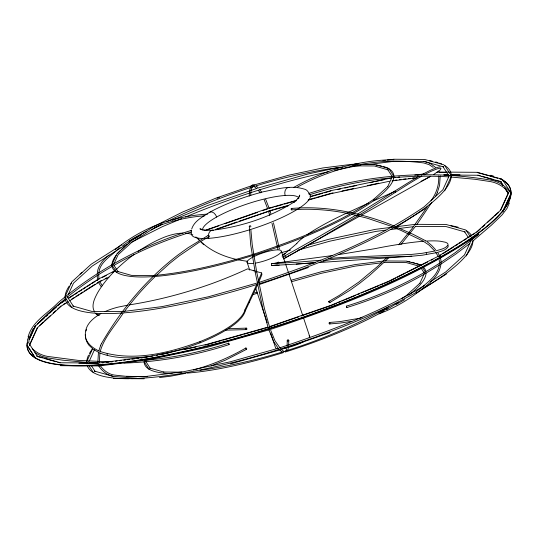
<?xml version="1.0" encoding="UTF-8"?>
<svg xmlns="http://www.w3.org/2000/svg" width="538" height="538" viewBox="0 0 538 538"><rect width="100%" height="100%" fill="white"/><g stroke="black" fill="none" stroke-linecap="round" stroke-linejoin="round"><path stroke-width="0.81" d="M249.222 196.128L249.484 190.997L250.708 186.713M250.769 195.348C250.553 191.225 251.831 186.215 253.109 186.424M287.252 340.581L287.104 345.47M288.792 340.487L288.65 345.383M97.237 275.416L97.486 280.204M98.757 274.817L98.931 279.437M27.263 343.015L27.66 339.021M28.736 343.056L29.119 339.256L30.659 333.735M97.284 274.259C97.291 266.155 103.081 259.733 109.106 255.005M29.61 345.147L29.321 343.863L37.539 356.573M470.851 241.179L470.965 240.661L464.489 254.911L445.713 271.979L430.131 281.892M508.464 193.505L508.612 192.853L500.824 209.975M98.878 273.176C99.369 262.921 109.893 256.875 117.002 250.096M98.427 352.699L97.815 362.82M99.913 352.948L99.328 362.72M287.615 350.574L288.516 347.003M86.093 330.971L86.416 329.417M208.098 235.684L208.435 235.314L209.006 235.624A0.713 0.451 60 0 1 209.235 236.303L209.201 236.451M245.597 348.382L245.705 348.12A0.807 0.518 61.3 0 1 246.222 348.079L246.498 348.321A0.713 0.451 61.3 0 1 246.72 349.007L246.612 349.27A0.807 0.518 61.3 0 1 246.088 349.303M98.851 350.756L100.727 345.194M100.324 351.079C104.311 337.185 115.092 325.725 123.027 313.425M28.063 337.05C32.004 321.529 47.842 313.392 58.191 302.598C96.981 269.8 142.563 245.18 191.165 230.459L191.279 230.667M229.107 344.549L228.67 343.157L229.094 344.576C195.099 355.631 159.564 361.872 123.827 363.11M191.158 230.486L191.333 231.165M439.142 263.479C410.4 281.925 379.028 296.162 346.378 306.129L346.835 307.541C373.708 299.296 399.781 288.294 424.146 274.245M346.835 307.541L346.405 306.156M509.399 202.887L506.991 208.421L502.082 214.891L491.16 225.375L472.377 241.441M29.388 345.147L29.469 344.165M145.542 361.765L145.59 361.2M299.209 196.498L299.727 195.092L298.032 198.825L298.859 197.681L293.755 202.335L294.743 201.589C270.009 217.466 241.125 226.767 212.039 230.291M424.543 273.062L419.875 283.284M285.974 350.648L286.66 348.799M250.52 187.056L251.858 185.435M437.273 192.806L439.573 185.301L440.212 175.865M258.032 281.556L261.656 272.961L256.586 271.562M258.563 282.591L261.892 274.71L261.656 272.961M291.233 208.683L291.125 209.04A0.713 0.525 86.8 0 0 291.347 209.726L291.623 209.867A0.807 0.592 86.8 0 0 291.912 209.813M246.767 329.317L246.875 328.96A0.713 0.525 86.8 0 0 246.653 328.274L246.377 328.133A0.807 0.592 86.8 0 0 245.859 328.429L245.752 328.785A0.713 0.525 86.8 0 0 245.974 329.464L246.243 329.612A0.807 0.592 86.8 0 0 246.767 329.317M256.72 284.535L245.099 309.491A88.185 27.848 -13.3 0 1 240.607 317.353L237.984 320.063A87.264 25.723 -14.5 0 1 200.022 341.61C168.623 353.069 132.947 362.067 100.095 351.469M257.601 284.784L245.281 310.91A88.044 26.739 -14 0 1 240.775 318.57L238.146 321.24A86.968 24.331 -15.4 0 1 200.176 342.773L185.159 348.18L169.194 352.72M27.041 343.977L27.727 342.477M29.086 339.478L35.414 325.732M27.149 344.293L27.828 342.793M29.536 339.048L35.326 326.304M29.731 344.401L37.176 328.025M29.496 345.463L37.62 327.602L61.15 306.216L68.218 301.717M65.159 296.411L71.836 281.845L91.211 264.219L121.743 244.797M68.393 294.34L73.511 283.089L92.287 266.021L122.738 246.646L127.23 244.386M112.025 264.44L116.901 253.815L131.043 240.943L153.33 226.767L182.395 212.12L216.242 198.011L252.584 185.408L288.926 175.153L322.8 167.957L351.899 164.305L374.414 164.453L388.483 168.387M114.069 263.64L118.125 254.716L131.83 242.261L154.056 228.119L162.234 223.996M86.813 361.496L92.65 348.651M89.369 360.924L94.48 349.673M191.676 229.08C194.272 220.634 203.189 216.653 209.928 212.113C226.807 203.014 244.978 196.558 263.499 191.723C276.734 189.168 290.93 184.857 304.239 189.094C306.552 189.45 308.012 191.42 309.074 193.324M387.73 186.639L392.458 176.235L392.41 176.8M449.317 175.576L442.835 189.827L424.065 206.888C373.809 241.421 316.331 263.351 258.805 282.497M444.664 190.862L451.187 176.504M466.311 255.947L472.841 241.589M502.674 211.696L510.851 193.707M502.774 212.012L510.959 194.023M101.494 343.567C121.111 309.558 146.746 278.738 178.065 254.898L187.991 247.756L208.307 235.348M100.693 345.261L101.527 343.486M435.585 196.128L437.307 192.739M245.093 309.511L245.281 310.91M32.287 330.305L33.309 328.624M430.985 200.761C436.251 193.626 439.243 185.112 438.699 175.939M431.832 202.241L416.661 224.797M427.253 206.854L412.054 228.563L398.685 244.783M124.002 312.101C133.323 299.592 143.565 287.743 154.809 276.929M415.686 226.128L400.891 244.521M288.583 341.011L288.772 340.675A0.713 0.693 0.5 0 0 288.543 339.989L288.193 339.821A0.807 0.787 0.5 0 0 287.453 340.056L287.265 340.393A0.713 0.693 0.5 0 0 287.494 341.079M250.641 226.942L250.829 226.612A0.713 0.686 -0.8 0 0 250.6 225.926L250.251 225.765A0.807 0.78 -0.8 0 0 249.511 225.994L249.323 226.33A0.713 0.686 -0.8 0 0 249.336 226.7M34.405 327.084L47.821 313.728L65.643 298.449M389.001 257.446L385.49 260.923M156.013 275.772L169.517 263.586L179.073 255.987L198.791 242.544L209.026 236.646A0.807 0.511 60 0 1 208.899 236.68M386.795 257.601L377.777 266.27L359.021 281.939L339.209 295.456L328.974 301.354M384.28 262.08L369.525 275.476L359.841 283.176L350.009 290.244L329.693 302.652M296.781 243.566L282.046 256.068M37.263 324.044L59.476 303.809L66.779 299.128M39.832 322.107L44.156 318.173M46.006 316.485L47.855 314.804M49.704 313.116L56.497 306.929M58.346 305.248L59.799 303.957M39.778 325.302L43.464 321.946M44.694 320.83L50.216 315.799M53.282 313.002L55.737 310.762M57.579 309.088L61.043 305.9M373.897 199.194L387.837 186.491M419.99 283.129L406.17 295.739L402.007 298.388M476.735 232.268L480.421 228.912M482.263 227.238L484.718 224.998M487.784 222.201L493.306 217.17M494.536 216.054L498.222 212.698M115.327 249.598L116.571 248.516M66.947 297.393C81.278 285.839 96.537 275.416 112.496 266.229M478.874 234.259L455.02 252.826L440.494 262.638M469.896 243.452L455.868 254.037L440.602 264.313M117.62 249.558L120.095 247.675M116.692 248.421C129.396 238.152 143.707 229.928 158.979 224.138L159.127 224.084C174.628 218.354 190.99 215.072 207.486 214.137M122.691 245.698L133.404 238.327L146.215 231.34M415.961 291.811L420.38 288.442C429.553 280.856 441.2 272.759 439.19 259.753M269.941 328.987L269.8 329.095A0.807 0.41 -19.9 0 1 269.061 329.33L268.892 329.317M134.117 254.413L129.214 258.092C117.002 267.884 105.656 279.108 97.654 292.665C94.614 298.395 90.693 305.9 94.749 312.08M303.869 237.137L302.168 238.401A88.185 11.204 -23.2 0 0 296.788 243.559M421.893 176.074A58.649 6.859 -34.9 0 0 404.233 186.713L366.835 210.452L320.534 237.85A305.745 4.297 -30 0 1 285.826 257.507L283.398 258.966M68.198 298.227L97.963 279.289M61.218 303.055L64.056 301.246M68.306 298.543L73.262 295.389M74.681 294.488L77.519 292.679M78.931 291.778L81.769 289.975M83.188 289.074L86.019 287.272M87.438 286.371L90.27 284.568M91.689 283.667L95.233 281.408M96.652 280.506L98.071 279.605M63.161 304.548L65.286 303.197M71.641 299.155L74.473 297.353M75.885 296.451L78.709 294.656M80.122 293.755L82.953 291.959M84.365 291.058L94.964 284.313M97.089 282.968L101.433 280.493M69.631 300.816L99.315 281.932L108.965 277.063M374.024 199.094C337.171 224.42 294.992 240.446 252.813 254.487C220.452 264.245 187.506 272.51 153.767 275.53L131.487 275.382L117.661 271.468L118.01 271.629M394.603 228.119L425.134 208.69M439.398 255.617L476.85 231.784L500.38 210.398L508.504 192.537L508.423 193.519M439.499 255.933L440.911 255.032M443.036 253.687L453.635 246.942M455.047 246.041L457.878 244.245M459.291 243.344L462.115 241.549M463.527 240.647L466.359 238.845M467.771 237.951L470.595 236.148M472.714 234.803L474.839 233.452M478.302 234.36C415.094 277.796 342.787 305.362 270.432 329.444M388.806 306.788C330.581 339.175 265.967 360.944 200.008 370.4M424.469 285.496C379.404 312.867 329.478 331.132 279.673 347.857M416.257 293.203L446.789 273.781M419.216 176.208A58.85 5.938 -34.1 0 0 403.628 185.59L357.293 214.299M138.138 251.414C146.672 245.684 155.617 240.587 165.213 236.855A58.85 27.425 -39.1 0 1 183.108 233.115M439.243 265.16L425.538 273.452M433.689 174.48L440.286 169.847L441.019 168.528L439.956 168.186L437.233 168.845L432.949 170.519A58.649 6.859 -34.9 0 0 423.998 174.924M355.988 215.086L319.666 236.222A305.819 2.952 -29.8 0 1 284.938 255.839L282.484 257.278M396.156 304.521L404.596 299.673M439.344 256.902L440.077 256.491L437.972 252.994M113.881 265.442C138.367 251.259 164.581 240.163 191.622 231.871M284.125 258.556L359.989 215.967M361.449 215.146L430.75 176.249L421.025 181.34M293.56 187.52C309.68 178.327 326.976 171.239 344.898 166.41L352.155 164.702M297.353 187.137C312.484 178.717 328.711 172.328 345.409 167.789L355.531 165.422M245.805 348.039C229.343 357.521 211.73 365.033 193.371 369.976M246.505 349.344L225.63 360.063L211.051 365.894M166.693 221.75C221.952 194.393 281.67 174.655 342.968 166.975M129.12 241.078L140.916 235.133M151.232 229.934L160.815 225.106M131.729 242.12L162.442 226.646L181.709 218.616M98.71 278.913L115.092 270.661M102.536 277.352L106.262 275.476M112.213 272.477L115.193 270.977M105.145 278.623L106.632 277.87M438.685 256.068L388.934 281.139L330.971 305.295L269.545 326.613M389.781 281.085L395.719 278.092M397.205 277.339L405.376 273.223M406.863 272.477L427.656 261.999M431.368 260.13L432.855 259.377M252.678 185.059L254.642 185.166M251.676 185.516L252.867 184.978M395.248 191.246L373.466 200.896M368.597 203.075L342.982 214.817A87.264 13.053 -22.1 0 0 306.895 234.891M172.375 220.224L207.93 205.408L256.915 188.414M185.563 217.009C231.575 197.614 279.424 182.194 328.281 171.83M204.427 230.58L267.568 208.556M331.845 305.288L336.485 303.358M338.032 302.712L340.346 301.744M341.892 301.105L344.212 300.137M345.759 299.491L355.806 295.308M357.353 294.663L359.666 293.694M361.213 293.049L363.533 292.087M365.08 291.441L378.987 285.644M380.534 284.999L382.854 284.03M384.401 283.391L389.035 281.455M154.352 227.641L159.477 225.523C173.942 220.217 189.134 216.888 204.514 215.859M378.382 312.531L387.414 308.805M379.021 313.862C394.293 308.072 408.604 299.848 421.308 289.579L421.429 289.484C431.496 282.134 443.541 271.791 440.514 257.796M268.462 328.005L269.632 327.649M206.868 229.975L218.71 225.866M225.032 223.674L257.406 212.436M262.934 210.519L267.675 208.872M216.377 229.107L236.855 222.006M239.215 221.185L273.183 209.659M215.691 229.699L269.249 211.118L288.644 205.644M259.437 284.501L308.422 267.507M252.887 294.723L257.615 293.082M269.646 326.929L298.785 316.815M301.146 315.994L331.072 305.611M330.07 332.592L280.298 349.861L230.513 363.903M228.67 343.157C201.414 351.953 173.196 357.878 144.641 360.292M257.702 188.139L307.487 174.097L339.243 167.352M268.354 208.287L296.357 200.385M309.955 196.552L330.756 190.681L390.575 178.118M269.262 208.374L273.264 207.244M274.864 206.794L282.86 204.534M284.461 204.084L296.458 200.701M310.856 196.639L322.861 193.256M324.461 192.806L330.857 190.997M274.797 209.201L286.922 205.785M308.738 199.632L315.207 197.802M316.821 197.352L330.561 193.472M308.039 200.17L331.475 193.559L389.478 181.239M281.764 252.544L290.594 250.049M308.261 245.066L329.142 239.181L375.544 229.322L392.155 227.238M282.383 254.555L285.584 253.647M298.402 250.036L329.633 241.226L375.914 231.394L385.847 230.15M257.218 282.995L208.367 296.774L162.086 306.606L122.536 311.596L91.823 311.394L72.886 306.035L73.531 306.458L66.981 296.317M291.192 280.224L321.072 271.798L354.952 264.602L384.045 260.95L406.56 261.098L420.635 265.032M291.63 281.697L321.435 273.291L355.215 266.115L381.751 262.786M267.944 327.111L206.525 344.441L148.522 356.761L98.703 363.009M207.439 344.528L221.179 340.648M222.793 340.198L242.187 334.723M243.808 334.266L263.203 328.799M264.817 328.341L268.052 327.427M269.646 329.713L207.244 347.319L149.087 359.673L99.133 365.941L60.485 365.685M278.072 348.308L230.022 361.859L183.74 371.691L144.191 376.681L126.665 376.566M359.646 318.214L362.04 317.568M323.089 261.313L328.2 260.083A58.649 4.304 0.7 0 1 356.438 258.106L411.805 256.229L422.572 255.173L436.365 252.678M437.098 252.49C440.952 251.226 445.874 250.432 448.194 246.734L447.905 245.294M436.13 250.775C440.205 249.484 445.343 248.818 447.993 245.099L447.999 244.077L447.199 243.115L445.619 242.288L440.158 241.206A87.264 13.921 -14.1 0 0 425.713 241.118M353.735 164.332C366.909 161.454 380.386 159.847 393.877 159.739M185.845 373.298L170.714 376.196L159.47 377.535M435.363 250.95L422.35 253.27L411.61 254.407L356.277 256.848A58.85 3.49 -0.2 0 0 328.705 258.711M161.851 354.327L165.112 353.614M166.746 353.258L168.381 352.901M334.777 170.445L354.26 166.309L360.884 165.475M337.413 189.605L340.689 188.912M344.784 188.038L348.059 187.345M349.7 186.995L356.25 185.603M370.178 182.644L373.453 181.952M375.094 181.602L384.098 179.685M331.368 193.243L333.002 192.9M341.986 190.99L353.426 188.562M367.313 185.61L378.752 183.182M159.248 354.818L170.687 352.39M184.574 349.438L196.014 347.01M204.998 345.1L206.632 344.757M127.546 305.201L118.172 307.104A58.85 29.872 -0.2 0 0 105.085 311.569M358.826 318.382L339.801 321.63L329.545 322.457M351.711 321.341L339.996 323.096L329.72 323.93M156.383 355.362L157.937 355.08M361.092 164.393C381.724 160.532 402.962 160.257 423.762 162.947L429.216 164.695L433.184 167.372M129.093 304.911C156.854 300.587 184.144 293.432 210.62 284.057L211.239 283.835A305.819 133.148 -5.8 0 0 247.507 268.865L254.366 270.93M439.775 258.213L439.97 258.179A0.807 0.35 -5.7 0 0 440.494 257.884M332.605 255.53L271.475 263.694L271.71 265.564A305.745 5.178 -5 0 1 295.813 264.131L314.622 262.853M338.355 254.649L374.408 248.758A88.185 12.34 -12.8 0 1 394.932 245.005L401.382 243.97A87.264 13.921 -14.1 0 1 423.386 241.28L429.183 245.214L434.415 250.668M277.11 264.911L271.71 265.564M320.91 260.231L295.584 262.309A305.819 6.355 -5.2 0 0 271.475 263.694M353.896 164.238L358.873 163.613M382.955 160.586L385.45 160.277M387.111 160.068L393.755 159.235L424.596 159.436L443.87 164.823M369.169 164.44L393.809 161.319L424.529 161.521L443.467 166.881L442.814 166.457L448.934 175.919M393.076 177.802L395.571 177.493M398.066 177.177L399.734 176.968M414.724 175.092L423.877 173.942M436.372 172.375L438.033 172.167M417.327 175.092L418.988 174.884M421.489 174.568L423.15 174.359M395.181 180.196L396.842 179.988M399.337 179.672L400.998 179.463M403.487 179.154L405.975 178.838M408.47 178.529L410.131 178.32M412.619 178.011L414.28 177.802M391.967 180.929L416.876 177.802M396.304 226.72L415.403 224.319L446.244 224.521L465.774 229.988M390.817 229.524L397.441 228.69M399.102 228.482L413.177 226.72M315.248 262.551L296.196 264.111M152.853 355.988C135.246 358.369 116.544 359.505 99.658 352.935M102.133 362.908L103.794 362.699M106.282 362.39L108.77 362.074M111.265 361.765L112.926 361.556M115.414 361.24L117.076 361.032M119.571 360.722L121.225 360.514M123.72 360.198L125.381 359.989M127.869 359.68L129.53 359.471M132.025 359.162L134.513 358.846M137.002 358.537L138.663 358.328M141.158 358.012L142.819 357.804M145.307 357.494L146.968 357.286M391.758 177.856C363.749 180.324 336.082 186.222 309.33 194.843L308.906 193.424C367.198 174.373 430.091 169.793 490.542 180.109C498.605 181.467 506.07 186.135 510.69 192.907M393.359 177.708C411.772 176.013 430.326 175.765 448.779 176.881M139.84 360.742L142.24 360.521M319.653 262.51L411.805 256.229M291.609 208.394L302.114 207.816C332.195 207.09 362.094 213.579 390.09 224.326L412.888 234.212L425.74 240.822M291.771 209.867L301.959 209.295C317.971 208.986 334.024 210.493 349.673 213.882M246.229 328.133L228.758 328.698M246.391 329.606L225.335 330.171M109.308 361.812L112.523 361.771M147.291 376.761L125.522 376.257L114.238 375.053C108.864 374.354 103.558 370.474 100.236 365.531M351.939 165.825L374.367 165.973L388.187 169.887L387.716 169.578L392.498 176.982M477.213 172.308L501.678 179.067M438.867 172.059L477.515 172.315M438.974 172.375L446.742 172.429M443.917 174.702L448.336 174.736M450.562 174.749L459.977 174.81M444.025 175.018L448.443 175.052M450.669 175.065L477.542 175.24L501.275 181.958L500.461 181.427L503.198 185.664M415.666 226.404L446.177 226.606L465.114 231.965L464.469 231.542L468.403 237.628M203.673 230.23L213.169 230.298A5.878 4.338 86.1 0 0 208.435 235.314L208.811 238.327M384.233 262.47L406.513 262.618L418.779 266.095M98.124 363.009L60.458 362.76L36.725 356.042L37.317 356.324M78.851 363.197L98.232 363.325M163.633 372.027L181.938 372.148M113.404 378.564L144.245 378.765M108.508 361.818L77.99 360.352L47.714 356.432C41.93 355.436 36.463 352.713 32.226 348.637M98.003 363.009L89.94 362.652M136.847 378.301L114.17 376.519C107.472 375.645 101.843 370.971 98.36 365.376M450.38 176.989L475.189 179.302L490.286 181.568C497.341 182.765 503.931 186.599 508.37 192.227M87.526 362.491L62.623 360.171L47.458 357.891L41.513 356.257L34.903 352.726M423.83 161.481L426.984 162.18M252.907 186.41L254.097 186.558L256.693 188.502M285.093 351.59L283.903 351.442L281.307 349.498M440.266 167.123L439.264 166.888L436.594 167.648L432.35 169.396A58.85 5.938 -34.1 0 0 421.335 175.025M352.04 214.386L367.138 218.166L389.519 225.704L400.823 230.338L423.446 241.246M477.623 172.624L488.094 175.556M489.701 176.007L497.758 178.26M499.365 178.703L501.786 179.383M477.939 175.146L480.34 175.818M481.94 176.262L493.958 179.625M495.559 180.075L500.367 181.414M205.018 230.244L199.894 228.811L202.53 230.049M163.814 372.027L149.813 368.113L150.284 368.422L145.502 361.018M112.913 376.257L94.533 371.119L95.186 371.543L91.252 365.457M37.633 356.586L42.441 357.925M44.042 358.375L56.06 361.738M57.66 362.182L60.061 362.854M329.834 322.504L329.693 322.457A0.807 0.599 85.4 0 0 329.169 322.746L329.068 323.103A0.713 0.525 85.4 0 0 329.296 323.789L329.572 323.93A0.807 0.599 85.4 0 0 330.097 323.641M291.899 208.441L291.757 208.388A0.807 0.592 86.8 0 0 291.233 208.683M428.477 162.725L431.463 164.272L435.471 167.426M99.429 351.233C93.787 348.59 88.185 344.797 85.905 338.711M98.938 352.538L93.424 349.418L88.958 345.228C83.807 338.711 84.244 329.337 89.335 322.961A58.85 29.872 -0.2 0 1 100.855 313.674M96.685 313.963L99.335 315.483M427.239 241.797L431.59 245.341L435.585 249.713M195.819 236.928L199.726 240.399M201.286 241.986C210.674 250.769 222.739 256.135 235.126 259.108A305.819 123.834 -32.9 0 0 236.592 259.437M256.189 186.034L257.756 187.399M281.811 351.966L278.496 348.637M203.774 244.723L200.93 242.08M95.448 313.271L97.351 315.086M199.342 240.459L197.641 238.28M280.433 348.516L275.005 340.81L270.695 330.292M500.575 181.36L503.097 185.348M258.442 190.465L260.244 192.88M259.632 189.511L261.562 192.073M278.368 348.49L273.674 341.596L268.825 329.666M435.598 252.221L438.436 256.666M102.402 285.779L99.564 281.334M101.184 286.68L98.259 282.1M502.492 179.591L510.892 192.739M505.377 188.878L508.114 193.115M504.57 187.782L508.222 193.431M444.516 165.247L451.14 175.482M438.961 171.582L439.64 172.624M466.17 230.331L470.138 236.471M471.463 238.522L472.344 239.887M469.708 239.652L470.582 241.004M388.954 168.697L393.789 176.168M422.424 267.373L425.497 272.134M421.167 268.24L424.213 272.948M113.35 264.38L118.138 271.777M112.065 265.187L116.894 272.665M144.211 361.832L149.046 369.303M65.212 297.433L71.83 307.669M88.629 361.401L89.94 363.432M88.629 365.248L93.484 372.753M35.407 358.093L27.108 345.261A254.326 56.779 -18.4 0 0 300.836 318.321A254.326 56.779 -18.4 0 0 502.741 180.21M27.216 345.578L35.508 358.409M394.684 191.246L395.336 192.456M284.938 255.839L285.826 257.507M265.624 199.194L269.175 208.334M264.145 199.659L267.695 208.798M281.381 251.32L285.086 262.47M285.617 264.064L288.536 272.827M289.061 274.42L302.84 315.846M303.371 317.44L309.733 336.559M247.056 262.114L249.706 270.083M255.799 288.402L267.191 322.659M270.641 333.015L275.409 347.353A18.036 4.028 -18.4 0 0 277.716 348.745M269.908 210.533L270.876 213.721M268.428 210.997L269.773 215.442M269.767 327.642L264.434 308.577L256.68 271.825M268.294 328.106L262.954 309.041L255.207 272.289M273.465 222.779L279.43 248.973M271.993 223.243L277.958 249.437M191.037 231.972L191.313 233.438A62.657 13.988 -18.4 0 0 202.88 238.495M256.713 271.986L252.235 244.75L250.903 230.136M255.173 272.127L250.695 244.864L249.302 226.518M85.28 334.838L85.73 337.743M200.015 341.61L200.176 342.773M107.123 353.782L107.358 355.524M426.264 252.692L426.5 254.595M249.45 300.554L249.645 302.141M426.022 272.988A148.132 33.074 -18.4 0 1 408.752 295.113M398.362 302.39A148.132 33.074 -18.4 0 1 386.425 309.619M384.159 310.897A148.132 33.074 -18.4 0 1 285.194 352.04M283.6 352.538A148.132 33.074 -18.4 0 1 186.942 373.116M172.079 373.614A148.132 33.074 -18.4 0 1 144.123 361.657M254.676 292.941A148.132 33.074 -18.4 0 1 257.029 292.073M407.084 261.569A148.132 33.074 -18.4 0 1 410.023 261.959M411.873 262.282A148.132 33.074 -18.4 0 1 414.442 262.86M416.029 263.304A148.132 33.074 -18.4 0 1 421.187 265.51M422.767 266.613A148.132 33.074 -18.4 0 1 425.861 271.394M472.909 240.809A202.927 45.3 -18.4 0 1 421.994 289.067M416.466 292.228A202.927 45.3 -18.4 0 1 280.775 348.853M279.182 349.357A202.927 45.3 -18.4 0 1 131.46 378.651M128.858 378.678A202.927 45.3 -18.4 0 1 87.492 366.183M86.867 363.89A202.927 45.3 -18.4 0 1 86.746 362.276M86.759 361.623A202.927 45.3 -18.4 0 1 88.555 355.167M89.362 353.607A202.927 45.3 -18.4 0 1 92.623 348.732M450.992 225.704A202.927 45.3 -18.4 0 1 458.147 227.231M466.285 230.567A202.927 45.3 -18.4 0 1 471.833 236.175M253.351 270.796A1.607 1.029 60.7 0 1 255.389 271.34M247.386 261.273A305.819 123.834 -32.9 0 1 238.078 259.753M185.664 233.196A58.85 27.425 -39.1 0 1 192.86 234.891M279.182 265.032A1.607 1.19 86.1 0 1 277.736 265.019M277.238 263.533A1.607 1.19 86.1 0 1 278.079 262.194A1.607 1.19 86.1 0 1 279.343 262.773M275.987 263.216A1.607 1.19 86.1 0 1 276.129 262.853M277.79 262.564A1.607 1.19 86.1 0 1 278.018 262.867M444.637 165.482A202.927 45.3 -18.4 0 1 395.618 226.693M394.818 227.144A202.927 45.3 -18.4 0 1 259.128 283.768M258.334 284.017A202.927 45.3 -18.4 0 1 69.18 286.122M70.343 284.481A202.927 45.3 -18.4 0 1 71.635 282.813M80.048 274.077A202.927 45.3 -18.4 0 1 81.998 272.349M429.337 160.62A202.927 45.3 -18.4 0 1 432.175 161.124M435.672 161.925A202.927 45.3 -18.4 0 1 438.08 162.617M439.573 163.128A202.927 45.3 -18.4 0 1 441.644 163.949M389.041 168.865A148.132 33.074 -18.4 0 1 353.479 213.425M352.672 213.882A148.132 33.074 -18.4 0 1 253.042 255.402M252.248 255.651A148.132 33.074 -18.4 0 1 116.1 255.342M117.607 253.492A148.132 33.074 -18.4 0 1 120.061 250.836M121.756 249.188A148.132 33.074 -18.4 0 1 124.924 246.364M128.488 243.472A148.132 33.074 -18.4 0 1 130.014 242.302M135.643 238.267A148.132 33.074 -18.4 0 1 136.941 237.386M217.103 198.327A148.132 33.074 -18.4 0 1 219.417 197.453M360.803 164.399A148.132 33.074 -18.4 0 1 371.388 164.608M375.934 165.045A148.132 33.074 -18.4 0 1 381.462 166.013M383.103 166.43A148.132 33.074 -18.4 0 1 388.503 168.555M202.496 229.921A50.902 11.365 -18.4 0 1 247.722 203.774A50.902 11.365 -18.4 0 1 298.946 198.024M310.218 194.5A62.657 13.988 -18.4 0 1 273.674 221.125A62.657 13.988 -18.4 0 1 204.474 238.502M209.154 212.718A5.878 3.746 60.7 0 1 216.659 217.022M285.153 195.476A5.878 4.338 86.1 0 1 289.511 187.446M499.694 178.334A254.326 56.779 -18.4 0 1 303.338 317.097A254.326 56.779 -18.4 0 1 27.014 343.647M28.104 338.758A254.326 56.779 -18.4 0 1 29.005 336.526M31.083 332.645A254.326 56.779 -18.4 0 1 32.67 330.231M33.86 328.59A254.326 56.779 -18.4 0 1 35.158 326.936M490.77 175.267A254.326 56.779 -18.4 0 1 493.245 175.939M97.58 280.022A0.807 0.35 -5.7 0 1 97.694 279.942M253.425 263.398A18.036 4.028 -18.4 0 1 257.225 255.052A18.036 4.028 -18.4 0 1 281.354 251.549A18.036 4.028 -18.4 0 1 255.644 263.075M309.142 335.645A18.036 4.028 -18.4 0 1 309.155 337.837M304.071 341.482A18.036 4.028 -18.4 0 1 288.146 347.434M286.72 347.77A18.036 4.028 -18.4 0 1 282.497 348.55M328.799 301.549L328.765 301.697A0.713 0.451 60 0 0 328.994 302.376L329.269 302.612A0.807 0.511 60 0 0 329.794 302.578L329.902 302.316A0.713 0.451 60 0 0 329.666 301.63L329.39 301.394A0.807 0.511 60 0 0 328.873 301.435L328.799 301.549"/></g></svg>
